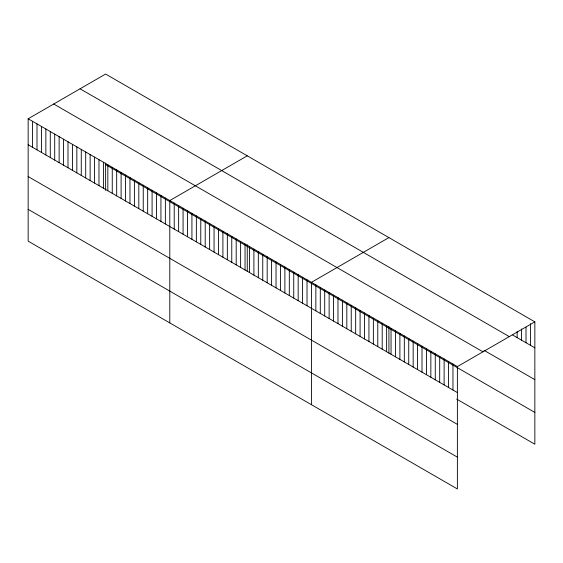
<?xml version="1.0" encoding="UTF-8"?>
<svg xmlns="http://www.w3.org/2000/svg" width="563" height="563" viewBox="0 0 563 563"><rect width="100%" height="100%" fill="white"/><g stroke="black" fill="none" stroke-linecap="round" stroke-linejoin="round"><path stroke-width="0.84" d="M28.15 118.772L457.381 366.583L457.381 488.958L28.15 241.14L28.15 118.772L105.619 74.042L534.85 321.86L534.85 444.228L456.72 399.125M247.263 155.824L169.794 200.548L169.794 322.923M388.913 237.6L311.445 282.33L311.445 404.698M457.381 366.583L534.85 321.86M512.738 335.084L534.85 347.85M80.052 88.806L509.283 336.618M483.99 350.292L534.85 379.652M53.717 104.007L482.948 351.826M105.619 164.607L534.85 412.426M28.15 144.754L457.381 392.573M28.15 176.564L457.381 424.375M28.15 209.337L457.381 457.149M530.43 323.634L530.43 345.295M526.004 327.145L526.004 342.74M521.584 328.926L521.584 340.186M517.158 331.572L517.158 337.631M452.962 364.029L452.962 390.018M448.535 361.481L448.535 387.464M444.116 358.927L444.116 384.909M439.696 356.372L439.696 382.361M435.269 353.817L435.269 379.807M430.85 351.263L430.85 377.252M426.423 348.708L426.423 374.698M422.004 346.161L422.004 372.143M417.584 343.606L417.584 369.595M413.158 341.051L413.158 367.041M408.738 338.497L408.738 364.486M404.311 335.942L404.311 361.932M399.892 333.395L399.892 359.377M395.472 330.84L395.472 356.829M391.046 328.285L391.046 354.275M388.913 326.603L388.913 353.156M386.626 325.731L386.626 351.72M382.2 323.176L382.2 349.166M377.78 320.629L377.78 346.611M373.36 318.074L373.36 344.063M368.934 315.519L368.934 341.509M364.514 312.965L364.514 338.954M360.088 310.41L360.088 336.4M355.668 307.862L355.668 333.845M351.242 305.308L351.242 331.297M346.822 302.753L346.822 328.743M342.403 300.199L342.403 326.188M337.976 297.644L337.976 323.634M333.556 295.096L333.556 321.079M329.13 292.542L329.13 318.531M324.71 289.987L324.71 315.977M320.291 287.433L320.291 313.422M315.864 284.878L315.864 310.867M307.018 279.769L307.018 305.758M302.591 277.214L302.591 303.204M298.165 274.66L298.165 300.649M293.738 272.105L293.738 298.094M289.312 269.55L289.312 295.54M284.885 266.996L284.885 292.978M280.458 264.441L280.458 290.424M276.032 261.879L276.032 287.869M271.605 259.325L271.605 285.314M267.179 256.77L267.179 282.76M262.752 254.216L262.752 280.205M258.326 251.661L258.326 277.65M253.899 249.106L253.899 275.089M249.472 246.552L249.472 272.534M247.263 244.828L247.263 271.38M245.046 243.99L245.046 269.98M240.619 241.436L240.619 267.425M236.193 238.881L236.193 264.87M231.766 236.326L231.766 262.316M227.339 233.772L227.339 259.761M222.913 231.217L222.913 257.2M218.486 228.662L218.486 254.645M214.06 226.101L214.06 252.09M209.633 223.546L209.633 249.536M205.206 220.992L205.206 246.981M200.78 218.437L200.78 244.426M196.353 215.882L196.353 241.872M191.927 213.328L191.927 239.317M187.5 210.773L187.5 236.756M183.074 208.211L183.074 234.201M178.647 205.657L178.647 231.646M174.22 203.102L174.22 229.092M165.367 197.993L165.367 223.983M160.941 195.438L160.941 221.428M156.514 192.884L156.514 218.866M152.087 190.329L152.087 216.312M147.668 187.768L147.668 213.757M143.241 185.213L143.241 211.202M138.815 182.658L138.815 208.648M134.388 180.104L134.388 206.093M129.962 177.549L129.962 203.539M125.535 174.994L125.535 200.977M121.108 172.44L121.108 198.422M116.682 169.878L116.682 195.868M112.255 167.324L112.255 193.313M107.829 164.769L107.829 190.758M105.619 163.052L105.619 190.357M103.402 162.214L103.402 188.204M98.975 159.66L98.975 185.649M94.549 157.105L94.549 183.088M90.122 154.551L90.122 180.533M85.696 151.989L85.696 177.978M81.269 149.434L81.269 175.424M76.842 146.88L76.842 172.869M72.416 144.325L72.416 170.315M67.989 141.77L67.989 167.76M63.563 139.216L63.563 165.198M59.136 136.661L59.136 162.644M54.71 134.1L54.71 160.089M50.283 131.545L50.283 157.534M45.856 128.99L45.856 154.98M41.43 126.436L41.43 152.425M37.003 123.881L37.003 149.871M32.577 121.326L32.577 147.316"/></g></svg>
